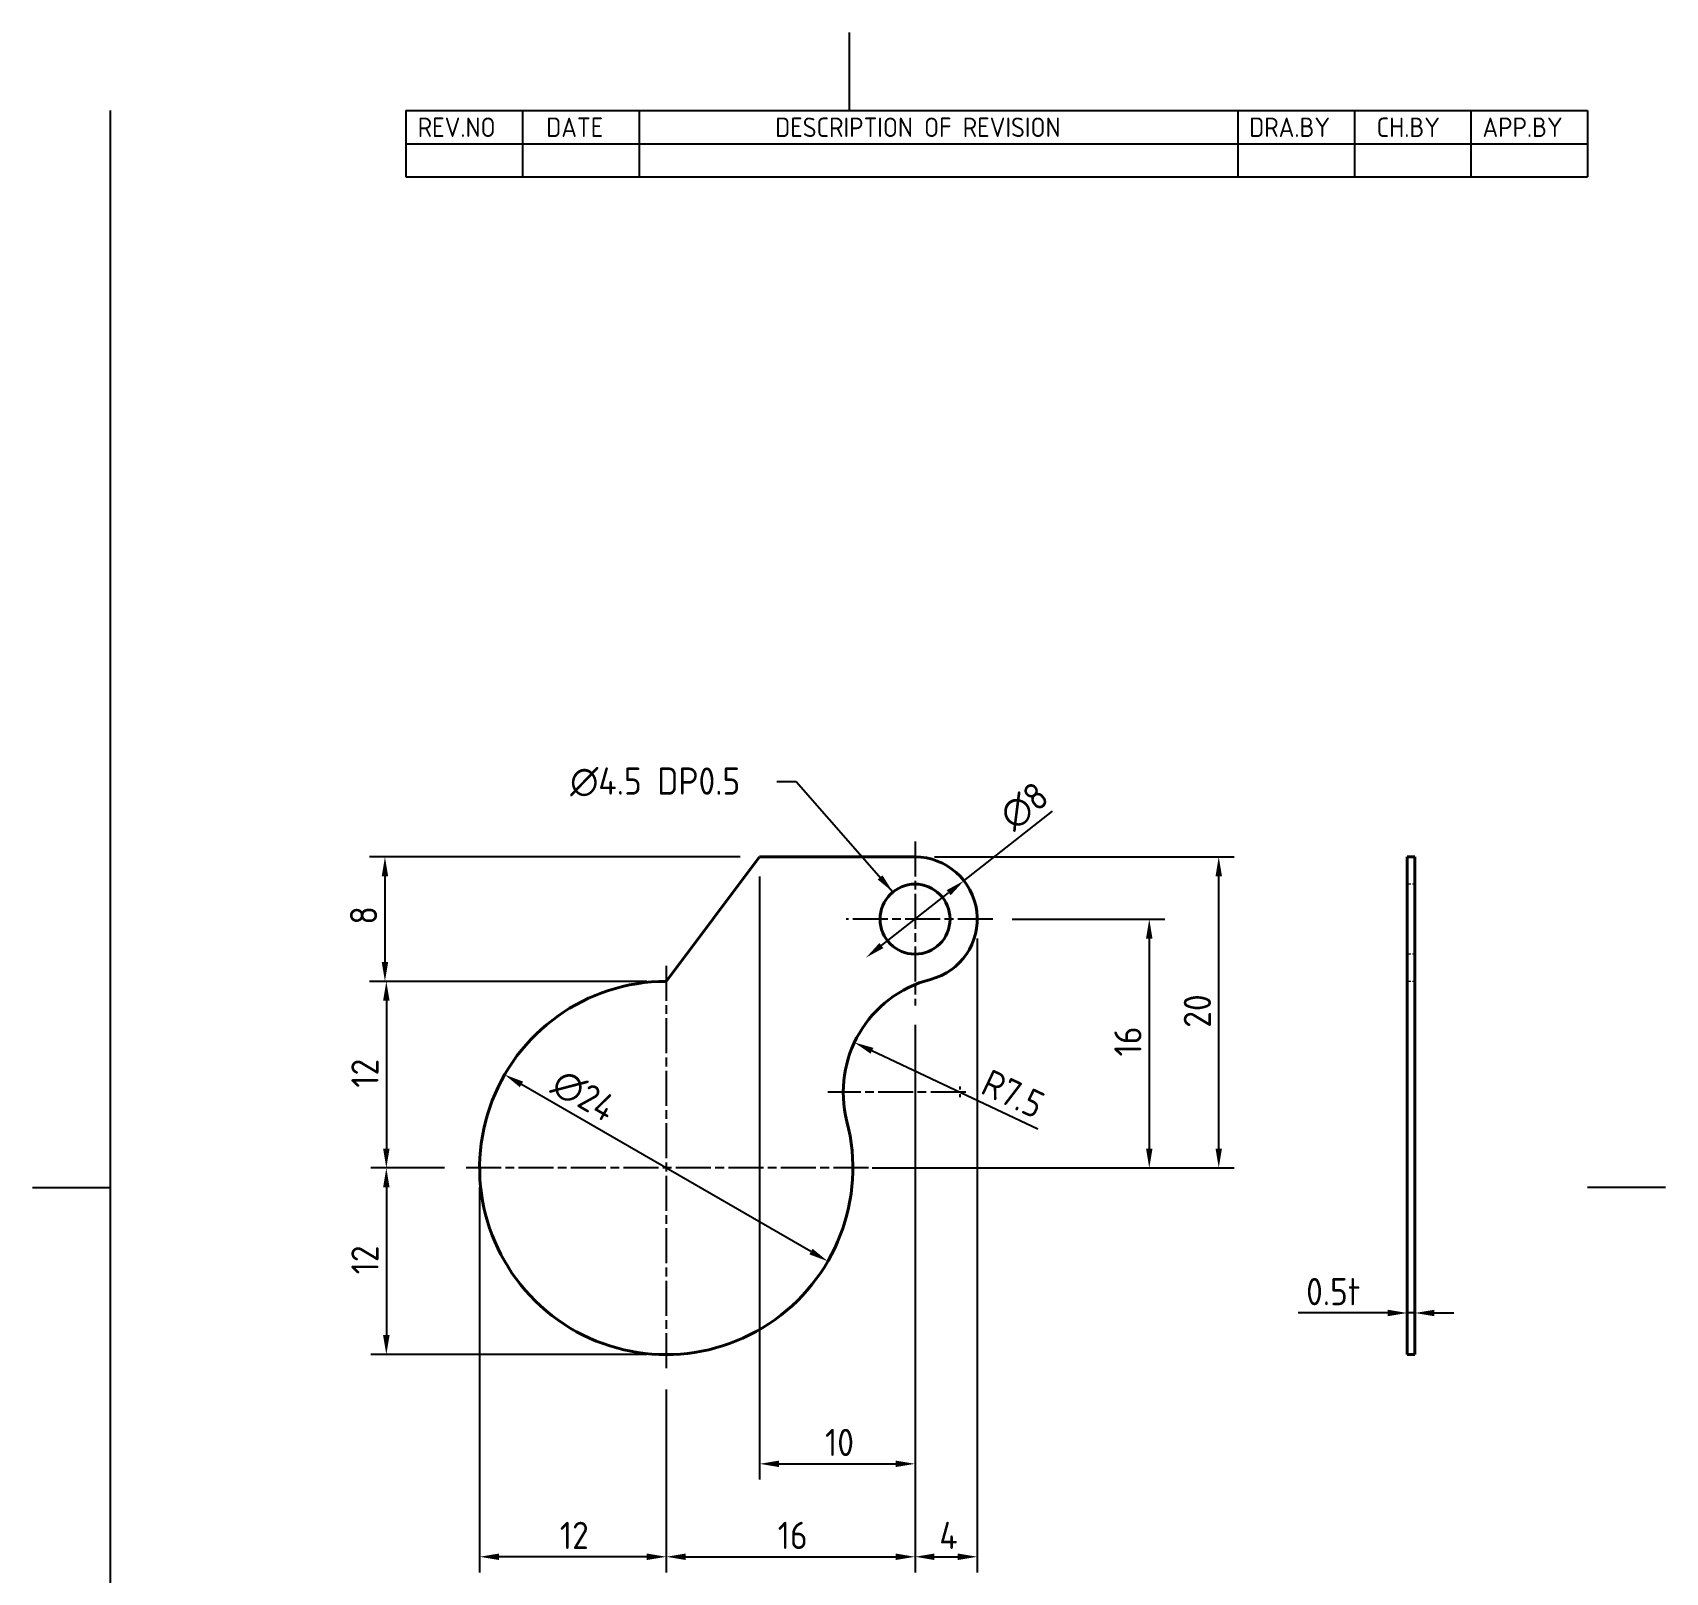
# Model space of a CAD drawing. Header units: millimetres. Extents: x 0 to 105, y 0 to 149.
# Drawn here: x 0 to 105, y 49.5 to 148.5 of the extents above; entities that cross this region are included whole.
import ezdxf

# ---------------------------------------------------------------- set-up
doc = ezdxf.new("R2010")
doc.units = ezdxf.units.MM
doc.header["$LTSCALE"] = 0.5
doc.linetypes.add('CHAIN', pattern=[0.35429999999999995, 0.2362, -0.0295, 0.0591, -0.0295])
doc.linetypes.add('DASHED', pattern=[0.2067, 0.1654, -0.0413])
doc.layers.get('0').update_dxf_attribs({"color": 3, "lineweight": 25})
for name, color, linetype, lineweight in [('가려진 것(ISO)', 2, 'DASHED', 18), ('가시적인 것(ISO)', 3, 'Continuous', 40), ('경계(ISO)', 7, 'Continuous', 25), ('기호(ISO)', 5, 'Continuous', 25), ('중심 표식(ISO)', 1, 'Continuous', 25), ('치수(ISO)', 2, 'Continuous', 25)]:
    doc.layers.add(name, color=color, linetype=linetype, lineweight=lineweight)
doc.styles.add('ISO ProportionalPSTEK', font='isocp.shx')
doc.styles.add('치수 텍스트_PSTEK_POSCO', font='isocp.shx')
doc.dimstyles.new('치수_PSTEK_POSCO', dxfattribs={"dimscale": 0.5, "dimtxt": 3.5, "dimasz": 2.5, "dimexe": 2, "dimexo": 2.5, "dimgap": 1, "dimtad": 1, "dimrnd": 1e-08, "dimdsep": 46, "dimtxsty": '치수 텍스트_PSTEK_POSCO', "dimcen": 0.09, "dimdle": 10, "dimclrd": 7, "dimclre": 7, "dimclrt": 2, "dimadec": 1, "dimazin": 2, "dimtfac": 1, "dimtmove": 0, "dimatfit": 3, "dimfxl": 0, "dimtolj": 1, "dimlwd": -1, "dimlwe": -1, "dimarcsym": 0})
doc.dimstyles.new('치수_PSTEK_POSCO$7', dxfattribs={"dimscale": 0.5, "dimtxt": 3.5, "dimasz": 2.5, "dimexe": 2, "dimexo": 2.5, "dimgap": 1, "dimtad": 1, "dimrnd": 1e-08, "dimdsep": 46, "dimtxsty": '치수 텍스트_PSTEK_POSCO', "dimcen": 0.09, "dimdle": 10, "dimclrd": 7, "dimclre": 7, "dimclrt": 2, "dimadec": 1, "dimazin": 2, "dimtfac": 1, "dimtmove": 0, "dimatfit": 3, "dimfxl": 0, "dimtolj": 1, "dimlwd": -1, "dimlwe": -1, "dimarcsym": 0})

# ---------------------------------------------------------------- blocks, each defined once
blk = doc.blocks.new('경계 Default Border')
at = {"layer": '경계(ISO)', "flags": 128}
for points in [[(105, 297.0000076293945), (105, 287.0000076293945)], [(10, 10), (10, 287.0000076293945)], [(0, 148.5000038146973), (10, 148.5000038146973)], [(210, 148.5000038146973), (200, 148.5000038146973)]]:
    blk.add_lwpolyline(points, dxfattribs=at)
blk = doc.blocks.new('리비전 내역')
at = {"layer": '기호(ISO)'}
for p, q in [((48.00000000000001, 287.0000076293945), (200, 287.0000076293945)), ((48.00000000000001, 287.0000076293945), (48.00000000000001, 282.7200076293945)), ((63.00000000000001, 287.0000076293945), (63.00000000000001, 282.7200076293945)), ((78, 287.0000076293945), (78, 282.7200076293945)), ((155, 287.0000076293945), (155, 282.7200076293945)), ((170, 287.0000076293945), (170, 282.7200076293945)), ((185, 287.0000076293945), (185, 282.7200076293945)), ((200, 287.0000076293945), (200, 282.7200076293945)), ((48.00000000000001, 282.7200076293945), (200, 282.7200076293945)), ((48.00000000000001, 282.7200076293945), (48.00000000000001, 278.4400076293945)), ((63.00000000000001, 282.7200076293945), (63.00000000000001, 278.4400076293945)), ((78, 282.7200076293945), (78, 278.4400076293945)), ((155, 282.7200076293945), (155, 278.4400076293945)), ((170, 282.7200076293945), (170, 278.4400076293945)), ((185, 282.7200076293945), (185, 278.4400076293945)), ((200, 282.7200076293945), (200, 278.4400076293945)), ((48.00000000000001, 278.4400076293945), (200, 278.4400076293945))]:
    blk.add_line(p, q, dxfattribs=at)
at = {"layer": '기호(ISO)', "color": 2, "char_height": 2.5, "attachment_point": 7, "style": 'ISO ProportionalPSTEK'}
for s, insert in [('REV.NO', (49.5271157026291, 283.5831900503393)), ('DATE', (66.05423110723495, 283.5831900503393)), ('DESCRIPTION OF REVISION', (95.50702043336295, 283.5831900503393)), ('DRA.BY', (156.4757339553203, 283.5831900503393)), ('CH.BY', (172.8642915086116, 283.5831900503393)), ('APP.BY', (186.4777339604403, 283.5831900503393))]:
    blk.add_mtext(s, dxfattribs=dict(at, insert=insert))
blk = doc.blocks.new('*D23')
at = {"layer": 'Defpoints', "color": 0}
for p in [(30.35405466742824, 81.50031400948019), (51.13866435825592, 69.5003140094822)]:
    blk.add_point(p, dxfattribs=at)
at = {"layer": '치수(ISO)', "color": 7}
blk.add_line((50.05613260352531, 70.12531400948208), (31.43658642215886, 80.8753140094803), dxfattribs=at)
for points in [[(31.54075308882549, 81.05573596860206), (31.3324197554922, 80.69489205035853), (30.35405466742824, 81.50031400948019)], [(50.16029927019196, 70.30573596860386), (49.95196593685866, 69.94489205036032), (51.13866435825592, 69.5003140094822)]]:
    blk.add_solid(points, dxfattribs=at)
at = {"layer": '치수(ISO)', "color": 2, "insert": (33.65023235770639, 81.18517706332173), "char_height": 1.75, "attachment_point": 4, "rotation": 330.00000000000546, "style": '치수 텍스트_PSTEK_POSCO'}
blk.add_mtext('\\A1;∅24', dxfattribs=at)
blk = doc.blocks.new('*D24')
at = {"layer": 'Defpoints', "color": 0}
for p in [(59.89207691206334, 93.97103496584933), (53.60064211362083, 89.0295930531131)]:
    blk.add_point(p, dxfattribs=at)
at = {"layer": '치수(ISO)', "color": 7}
for p, q in [((59.89207691206334, 93.97103496584933), (65.58361837143099, 98.44130644070552)), ((54.58367880087747, 89.80169335197814), (58.9090402248067, 93.19893466698429))]:
    blk.add_line(p, q, dxfattribs=at)
for points in [[(58.78035684166252, 93.3627741148604), (59.03772360795087, 93.03509521910819), (59.89207691206334, 93.97103496584933)], [(54.4549954177333, 89.96553279985424), (54.71236218402164, 89.63785390410203), (53.60064211362083, 89.0295930531131)]]:
    blk.add_solid(points, dxfattribs=at)
at = {"layer": '치수(ISO)', "color": 2, "insert": (62.55196659696968, 97.80858413320746), "char_height": 1.75, "attachment_point": 4, "rotation": 38.14693042943793, "style": '치수 텍스트_PSTEK_POSCO'}
blk.add_mtext('\\A1;∅8', dxfattribs=at)
blk = doc.blocks.new('*D25')
at = {"layer": 'Defpoints', "color": 0}
for p in [(56.74635951284209, 85.94845301799072), (40.74635951284209, 62.50031400948123), (56.74635951284209, 50.50031400948122)]:
    blk.add_point(p, dxfattribs=at)
at = {"layer": '치수(ISO)', "color": 7}
for p, q in [((56.74635951284209, 84.69845301799072), (56.74635951284209, 49.50031400948122)), ((40.74635951284209, 61.25031400948123), (40.74635951284209, 49.50031400948122)), ((41.99635951284209, 50.50031400948122), (55.49635951284209, 50.50031400948122))]:
    blk.add_line(p, q, dxfattribs=at)
for points in [[(41.99635951284209, 50.70864734281456), (41.99635951284209, 50.29198067614789), (40.74635951284209, 50.50031400948122)], [(55.49635951284209, 50.70864734281456), (55.49635951284209, 50.29198067614789), (56.74635951284209, 50.50031400948122)]]:
    blk.add_solid(points, dxfattribs=at)
at = {"layer": '치수(ISO)', "color": 2, "insert": (47.91545400103108, 51.87531400948122), "char_height": 1.75, "attachment_point": 4, "style": '치수 텍스트_PSTEK_POSCO'}
blk.add_mtext('\\A1;16', dxfattribs=at)
blk = doc.blocks.new('*D26')
at = {"layer": 'Defpoints', "color": 0}
for p in [(61.74635951284209, 91.50031400948123), (53.74635951284209, 75.50031400948123), (71.81056128509692, 75.50031400948123)]:
    blk.add_point(p, dxfattribs=at)
at = {"layer": '치수(ISO)', "color": 7}
for p, q in [((62.99635951284209, 91.50031400948123), (72.81056128509692, 91.50031400948123)), ((71.81056128509692, 90.25031400948123), (71.81056128509692, 76.75031400948123)), ((54.99635951284209, 75.50031400948123), (72.81056128509692, 75.50031400948123))]:
    blk.add_line(p, q, dxfattribs=at)
for points in [[(71.6022279517636, 90.25031400948123), (72.01889461843025, 90.25031400948123), (71.81056128509692, 91.50031400948123)], [(71.6022279517636, 76.75031400948123), (72.01889461843025, 76.75031400948123), (71.81056128509692, 75.50031400948123)]]:
    blk.add_solid(points, dxfattribs=at)
at = {"layer": '치수(ISO)', "color": 2, "insert": (70.43556128509691, 82.66940849767022), "char_height": 1.75, "attachment_point": 4, "rotation": 90, "style": '치수 텍스트_PSTEK_POSCO'}
blk.add_mtext('\\A1;16', dxfattribs=at)
blk = doc.blocks.new('*D27')
at = {"layer": 'Defpoints', "color": 0}
for p in [(52.84748847365466, 83.57044630080962), (59.62916765804699, 80.36750586427632)]:
    blk.add_point(p, dxfattribs=at)
at = {"layer": '치수(ISO)', "color": 7}
blk.add_line((64.65367823803439, 77.99446407435082), (53.97776833772005, 83.03662289472075), dxfattribs=at)
blk.add_solid([(54.06673890540153, 83.22500287206498), (53.88879777003857, 82.84824291737652), (52.84748847365466, 83.57044630080962)], dxfattribs=at)
at = {"layer": '치수(ISO)', "color": 2, "insert": (61.24196524292838, 81.12643374327203), "char_height": 1.75, "attachment_point": 4, "rotation": 334.718956271921, "style": '치수 텍스트_PSTEK_POSCO'}
blk.add_mtext('\\A1;R7.5', dxfattribs=at)
blk = doc.blocks.new('*D28')
at = {"layer": 'Defpoints', "color": 0}
for p in [(88.39753773516338, 75.50031400948123), (88.8975377351634, 75.50031400948123), (88.8975377351634, 66.1763173238067)]:
    blk.add_point(p, dxfattribs=at)
at = {"layer": '치수(ISO)', "color": 7}
for p, q in [((87.14753773516338, 66.1763173238067), (81.39615978240748, 66.1763173238067)), ((88.8975377351634, 66.1763173238067), (88.39753773516338, 66.1763173238067)), ((90.1475377351634, 66.1763173238067), (91.3975377351634, 66.1763173238067))]:
    blk.add_line(p, q, dxfattribs=at)
for points in [[(87.14753773516338, 66.38465065714003), (87.14753773516338, 65.96798399047337), (88.39753773516338, 66.1763173238067)], [(90.1475377351634, 66.38465065714003), (90.1475377351634, 65.96798399047337), (88.8975377351634, 66.1763173238067)]]:
    blk.add_solid(points, dxfattribs=at)
at = {"layer": '치수(ISO)', "color": 2, "insert": (81.89615978240747, 67.5513173238067), "char_height": 1.75, "attachment_point": 4, "style": '치수 텍스트_PSTEK_POSCO'}
blk.add_mtext('\\A1;0.5t', dxfattribs=at)
blk = doc.blocks.new('*D29')
at = {"layer": 'Defpoints', "color": 0}
for p in [(46.7463595128421, 95.50031400948122), (56.74635951284209, 85.94845301799072), (56.74635951284209, 56.47725219616675)]:
    blk.add_point(p, dxfattribs=at)
at = {"layer": '치수(ISO)', "color": 7}
for p, q in [((46.7463595128421, 94.25031400948122), (46.7463595128421, 55.47725219616675)), ((56.74635951284209, 84.69845301799072), (56.74635951284209, 55.47725219616675)), ((47.9963595128421, 56.47725219616675), (55.49635951284209, 56.47725219616675))]:
    blk.add_line(p, q, dxfattribs=at)
for points in [[(47.9963595128421, 56.68558552950008), (47.9963595128421, 56.26891886283341), (46.7463595128421, 56.47725219616675)], [(55.49635951284209, 56.68558552950008), (55.49635951284209, 56.26891886283341), (56.74635951284209, 56.47725219616675)]]:
    blk.add_solid(points, dxfattribs=at)
at = {"layer": '치수(ISO)', "color": 2, "insert": (50.95817053646415, 57.85225219616675), "char_height": 1.75, "attachment_point": 4, "style": '치수 텍스트_PSTEK_POSCO'}
blk.add_mtext('\\A1;10', dxfattribs=at)
blk = doc.blocks.new('*D30')
at = {"layer": 'Defpoints', "color": 0}
for p in [(56.74635951284209, 95.50031400948122), (76.27876691376414, 95.50031400948122), (52.74635951284209, 75.50031400948123)]:
    blk.add_point(p, dxfattribs=at)
at = {"layer": '치수(ISO)', "color": 7}
for p, q in [((57.99635951284209, 95.50031400948122), (77.27876691376414, 95.50031400948122)), ((76.27876691376414, 76.75031400948123), (76.27876691376414, 94.25031400948122)), ((53.99635951284209, 75.50031400948123), (77.27876691376414, 75.50031400948123))]:
    blk.add_line(p, q, dxfattribs=at)
for points in [[(76.07043358043082, 94.25031400948122), (76.48710024709747, 94.25031400948122), (76.27876691376414, 95.50031400948122)], [(76.07043358043082, 76.75031400948123), (76.48710024709747, 76.75031400948123), (76.27876691376414, 75.50031400948123)]]:
    blk.add_solid(points, dxfattribs=at)
at = {"layer": '치수(ISO)', "color": 2, "insert": (74.90359466966964, 84.51490554491428), "char_height": 1.75, "attachment_point": 4, "rotation": 90, "style": '치수 텍스트_PSTEK_POSCO'}
blk.add_mtext('\\A1;20', dxfattribs=at)
blk = doc.blocks.new('*D31')
at = {"layer": 'Defpoints', "color": 0}
for p in [(46.7463595128421, 95.50031400948122), (22.65626794788774, 87.50031400948124), (40.74635951284209, 87.50031400948123)]:
    blk.add_point(p, dxfattribs=at)
at = {"layer": '치수(ISO)', "color": 7}
for p, q in [((45.4963595128421, 95.50031400948122), (21.65626794788774, 95.50031400948123)), ((22.65626794788774, 94.25031400948123), (22.65626794788774, 88.75031400948124)), ((39.49635951284209, 87.50031400948123), (21.65626794788774, 87.50031400948124))]:
    blk.add_line(p, q, dxfattribs=at)
for points in [[(22.44793461455441, 94.25031400948123), (22.86460128122107, 94.25031400948123), (22.65626794788774, 95.50031400948123)], [(22.44793461455441, 88.75031400948124), (22.86460128122107, 88.75031400948124), (22.65626794788774, 87.50031400948124)]]:
    blk.add_solid(points, dxfattribs=at)
at = {"layer": '치수(ISO)', "color": 2, "insert": (21.28126794788773, 91.15031400948122), "char_height": 1.75, "attachment_point": 4, "rotation": 90, "style": '치수 텍스트_PSTEK_POSCO'}
blk.add_mtext('\\A1;8', dxfattribs=at)
blk = doc.blocks.new('*D32')
at = {"layer": 'Defpoints', "color": 0}
for p in [(40.74635951284208, 87.50031400948123), (22.7463595128421, 75.50031400948123), (27.7463595128421, 75.50031400948123)]:
    blk.add_point(p, dxfattribs=at)
at = {"layer": '치수(ISO)', "color": 7}
for p, q in [((39.49635951284208, 87.50031400948123), (21.7463595128421, 87.50031400948124)), ((22.7463595128421, 86.25031400948124), (22.7463595128421, 76.75031400948123)), ((26.4963595128421, 75.50031400948123), (21.7463595128421, 75.50031400948123))]:
    blk.add_line(p, q, dxfattribs=at)
for points in [[(22.53802617950877, 86.25031400948124), (22.95469284617544, 86.25031400948124), (22.7463595128421, 87.50031400948124)], [(22.53802617950877, 76.75031400948123), (22.95469284617544, 76.75031400948123), (22.7463595128421, 75.50031400948123)]]:
    blk.add_solid(points, dxfattribs=at)
at = {"layer": '치수(ISO)', "color": 2, "insert": (21.3711872687476, 80.66026233625288), "char_height": 1.75, "attachment_point": 4, "rotation": 90, "style": '치수 텍스트_PSTEK_POSCO'}
blk.add_mtext('\\A1;12', dxfattribs=at)
blk = doc.blocks.new('*D33')
at = {"layer": 'Defpoints', "color": 0}
for p in [(27.7463595128421, 75.50031400948123), (22.74635951284211, 63.50031400948123), (40.74635951284209, 63.50031400948123)]:
    blk.add_point(p, dxfattribs=at)
at = {"layer": '치수(ISO)', "color": 7}
for p, q in [((26.4963595128421, 75.50031400948123), (21.74635951284211, 75.50031400948123)), ((22.74635951284211, 74.25031400948123), (22.74635951284211, 64.75031400948123)), ((39.49635951284209, 63.50031400948123), (21.74635951284211, 63.50031400948123))]:
    blk.add_line(p, q, dxfattribs=at)
for points in [[(22.53802617950878, 74.25031400948123), (22.95469284617544, 74.25031400948123), (22.74635951284211, 75.50031400948123)], [(22.53802617950878, 64.75031400948123), (22.95469284617544, 64.75031400948123), (22.74635951284211, 63.50031400948123)]]:
    blk.add_solid(points, dxfattribs=at)
at = {"layer": '치수(ISO)', "color": 2, "insert": (21.37118726874761, 68.66026233625288), "char_height": 1.75, "attachment_point": 4, "rotation": 90, "style": '치수 텍스트_PSTEK_POSCO'}
blk.add_mtext('\\A1;12', dxfattribs=at)
blk = doc.blocks.new('*D34')
at = {"layer": 'Defpoints', "color": 0}
for p in [(28.7463595128421, 75.50031400948123), (40.74635951284209, 62.50031400948123), (28.7463595128421, 50.50031400948122)]:
    blk.add_point(p, dxfattribs=at)
at = {"layer": '치수(ISO)', "color": 7}
for p, q in [((28.7463595128421, 74.25031400948123), (28.7463595128421, 49.50031400948122)), ((40.74635951284209, 61.25031400948123), (40.74635951284209, 49.50031400948122)), ((39.49635951284209, 50.50031400948122), (29.9963595128421, 50.50031400948122))]:
    blk.add_line(p, q, dxfattribs=at)
for points in [[(29.9963595128421, 50.70864734281456), (29.9963595128421, 50.29198067614789), (28.7463595128421, 50.50031400948122)], [(39.49635951284209, 50.70864734281456), (39.49635951284209, 50.29198067614789), (40.74635951284209, 50.50031400948122)]]:
    blk.add_solid(points, dxfattribs=at)
at = {"layer": '치수(ISO)', "color": 2, "insert": (33.90630783961375, 51.87548625357571), "char_height": 1.75, "attachment_point": 4, "style": '치수 텍스트_PSTEK_POSCO'}
blk.add_mtext('\\A1;12', dxfattribs=at)
blk = doc.blocks.new('*D35')
at = {"layer": 'Defpoints', "color": 0}
for p in [(60.74635951284209, 91.50031400948123), (56.74635951284209, 85.94845301799072), (60.74635951284209, 50.50031400948122)]:
    blk.add_point(p, dxfattribs=at)
at = {"layer": '치수(ISO)', "color": 7}
for p, q in [((60.74635951284209, 90.25031400948123), (60.74635951284209, 49.50031400948122)), ((56.74635951284209, 84.69845301799072), (56.74635951284209, 49.50031400948122)), ((57.99635951284209, 50.50031400948122), (59.49635951284209, 50.50031400948122))]:
    blk.add_line(p, q, dxfattribs=at)
for points in [[(57.99635951284209, 50.70864734281456), (57.99635951284209, 50.29198067614789), (56.74635951284209, 50.50031400948122)], [(59.49635951284209, 50.70864734281456), (59.49635951284209, 50.29198067614789), (60.74635951284209, 50.50031400948122)]]:
    blk.add_solid(points, dxfattribs=at)
at = {"layer": '치수(ISO)', "color": 2, "insert": (58.30885951284209, 51.87531400948122), "char_height": 1.75, "attachment_point": 4, "style": '치수 텍스트_PSTEK_POSCO'}
blk.add_mtext('\\A1;4', dxfattribs=at)

msp = doc.modelspace()

# ---------------------------------------------------------------- linework, layer by layer
at = {"layer": '가려진 것(ISO)', "ltscale": 1.904596567153931}
for p, q in [((88.89753773516814, 93.75031400948123), (88.39753773516816, 93.75031400948123)), ((88.89753773516814, 89.25031400948122), (88.39753773516816, 89.25031400948122)), ((88.8975377351634, 87.50031400948123), (88.39753773516338, 87.50031400948123))]:
    msp.add_line(p, q, dxfattribs=at)
at = {"layer": '가시적인 것(ISO)'}
for p, q in [((40.74635951284208, 87.50031400948123), (46.7463595128421, 95.50031400948122)), ((46.7463595128421, 95.50031400948122), (56.74635951284209, 95.50031400948122)), ((88.89753773516814, 95.50031400948122), (88.39753773516816, 95.50031400948122)), ((88.39753773516846, 87.62803291549693), (88.39753773516816, 95.50031400948123)), ((88.89753773516844, 87.62803291549693), (88.89753773516814, 95.50031400948123)), ((88.39753773516846, 87.6280329154969), (88.39753773516685, 78.49550899704744)), ((88.89753773516844, 87.6280329154969), (88.89753773516685, 78.49550899704744)), ((88.39753773516338, 63.50031400948122), (88.39753773516684, 78.49550899704744)), ((88.8975377351634, 63.50031400948122), (88.89753773516685, 78.49550899704744)), ((88.8975377351634, 63.50031400948123), (88.39753773516338, 63.50031400948123))]:
    msp.add_line(p, q, dxfattribs=at)
msp.add_circle((56.74635951284209, 91.50031400948123), 2.25, dxfattribs=at)
for centre, radius, start, end in [((56.74635951284209, 91.50031400948123), 3.999999999999999, 284.5176937087899, 90), ((40.74635951284209, 75.50031400948123), 11.99999999999999, 90.00000000000006, 14.45381880201023), ((59.62916765804699, 80.36750586427632), 7.500000000000008, 104.51769370879, 194.4538188020102)]:
    msp.add_arc(centre, radius, start, end, dxfattribs=at)
at = {"layer": '중심 표식(ISO)', "linetype": 'CHAIN', "ltscale": 19.05165100097656}
for p, q in [((56.74635951284209, 96.50031400948123), (56.74635951284209, 85.94845301799072)), ((61.74635951284209, 91.50031400948123), (52.30764550039257, 91.50031400948123)), ((40.74635951284209, 88.50031400948123), (40.74635951284209, 62.50031400948123)), ((60.00416765804697, 80.36750586427632), (51.12916765804698, 80.36750586427632)), ((53.74635951284209, 75.50031400948123), (27.7463595128421, 75.50031400948123))]:
    msp.add_line(p, q, dxfattribs=at)
at = {"layer": '중심 표식(ISO)', "linetype": 'CHAIN', "ltscale": 1.666711091995239}
msp.add_line((59.62916765804698, 80.74250586427632), (59.62916765804698, 79.99250586427634), dxfattribs=at)

# ---------------------------------------------------------------- block references
at = {"xscale": 0.5, "yscale": 0.5, "zscale": 0.5}
msp.add_blockref('경계 Default Border', (0, 0), dxfattribs=at)
at = {"layer": '기호(ISO)', "xscale": 0.5, "yscale": 0.5, "zscale": 0.5}
msp.add_blockref('리비전 내역', (0, 0), dxfattribs=at)

# ---------------------------------------------------------------- texts
at = {"layer": '기호(ISO)', "color": 2, "insert": (34.56750511756125, 100.3199256792038), "char_height": 1.749999970197678, "width": 12.78378745019436, "attachment_point": 4, "line_spacing_factor": 0.612500011920929, "style": '치수 텍스트_PSTEK_POSCO'}
msp.add_mtext('{\\fAIGDT|b0|i0;\\H1.7500;n\\fisocp|b0|i0;\\H1.7500;4.5 DP0.5}', dxfattribs=at)

# ---------------------------------------------------------------- dimensions: what is measured, and where the dimension line sits
at = {"layer": '치수(ISO)', "color": 7}
for p1, p2, override, picture, middle in [((53.60064211362083, 89.0295930531131), (59.89207691206334, 93.97103496584933), {"dimdec": 2, "dimlfac": 1.000000000000004, "dimtp": 0, "dimtm": -0, "dimtdec": 2, "dimatfit": 2}, '*D24', (64.29584031112478, 97.42985504919233)), ((51.13866435825592, 69.5003140094822), (30.35405466742824, 81.50031400948019), {"dimdec": 2, "dimlfac": 0.9999999999999991, "dimtp": 0, "dimtm": -0, "dimtdec": 2, "dimatfit": 2}, '*D23', (34.55396791511325, 79.07549296535673))]:
    dim = msp.add_diameter_dim_2p(p1=p1, p2=p2, dimstyle='치수_PSTEK_POSCO', override=override, dxfattribs=at)
    dim.commit()
    dim.dimension.update_dxf_attribs({"geometry": picture, "text_midpoint": middle, "dimtype": 163})
for base, p1, p2, angle, picture, middle in [((22.65626794788774, 87.50031400948124), (46.7463595128421, 95.50031400948122), (40.74635951284209, 87.50031400948123), 90, '*D31', (22.65626794788773, 91.50031400948122)), ((56.74635951284209, 56.47725219616675), (46.7463595128421, 95.50031400948122), (56.74635951284209, 85.94845301799072), 180, '*D29', (51.7463595128421, 56.47725219616675)), ((76.27876691376414, 95.50031400948122), (52.74635951284209, 75.50031400948123), (56.74635951284209, 95.50031400948122), 90, '*D30', (76.27876691376413, 85.50031400948122)), ((71.81056128509692, 75.50031400948123), (61.74635951284209, 91.50031400948123), (53.74635951284209, 75.50031400948123), 90, '*D26', (71.81056128509691, 83.50031400948124)), ((60.74635951284209, 50.50031400948122), (56.74635951284209, 85.94845301799072), (60.74635951284209, 91.50031400948123), 180, '*D35', (58.74635951284209, 50.50031400948122)), ((22.7463595128421, 75.50031400948123), (40.74635951284208, 87.50031400948123), (27.7463595128421, 75.50031400948123), 90, '*D32', (22.74635951284209, 81.50031400948123)), ((56.74635951284209, 50.50031400948122), (40.74635951284209, 62.50031400948123), (56.74635951284209, 85.94845301799072), 180, '*D25', (48.7463595128421, 50.50031400948122)), ((22.74635951284211, 63.50031400948123), (27.7463595128421, 75.50031400948123), (40.74635951284209, 63.50031400948123), 90, '*D33', (22.7463595128421, 69.50031400948123)), ((28.7463595128421, 50.50031400948122), (40.74635951284209, 62.50031400948123), (28.7463595128421, 75.50031400948123), 180, '*D34', (34.7463595128421, 50.50031400948122))]:
    dim = msp.add_linear_dim(base=base, p1=p1, p2=p2, angle=angle, dimstyle='치수_PSTEK_POSCO', override={"dimdec": 2, "dimtp": 0, "dimtm": -0, "dimtdec": 2, "dimtofl": 0, "dimatfit": 1}, dxfattribs=at)
    dim.commit()
    dim.dimension.update_dxf_attribs({"geometry": picture, "text_midpoint": middle, "dimtype": 160})
dim = msp.add_radius_dim(center=(59.62916765804699, 80.36750586427632), mpoint=(52.84748847365466, 83.57044630080962), dimstyle='치수_PSTEK_POSCO', override={"dimdec": 2, "dimcen": 0, "dimtp": 0, "dimtm": -0, "dimtdec": 2, "dimtofl": 0}, dxfattribs=at)
dim.commit()
dim.dimension.update_dxf_attribs({"geometry": '*D27', "text_midpoint": (62.42816289431942, 79.04555966479323), "dimtype": 164})
dim = msp.add_linear_dim(base=(88.8975377351634, 66.1763173238067), p1=(88.39753773516338, 75.50031400948123), p2=(88.8975377351634, 75.50031400948123), angle=180, text='<>t', dimstyle='치수_PSTEK_POSCO', override={"dimdec": 2, "dimse1": 1, "dimse2": 1, "dimtp": 0, "dimtm": -0, "dimtdec": 2, "dimtofl": 1, "dimatfit": 1}, dxfattribs=at)
dim.commit()
dim.dimension.update_dxf_attribs({"geometry": '*D28', "text_midpoint": (83.64684875878542, 66.1763173238067), "dimtype": 160})

# ---------------------------------------------------------------- leaders
at = {"layer": '기호(ISO)', "color": 7, "annotation_type": 0, "has_hookline": 1, "hookline_direction": 1, "text_width": 12.31378736352781}
msp.add_leader([(55.32533771035777, 93.24479015917896), (49.10129256775561, 100.3199256792038), (47.85129256775561, 100.3199256792038)], dimstyle='치수_PSTEK_POSCO$7', override={"dimtad": 0}, dxfattribs=at)

doc.saveas('drawing.dxf')
